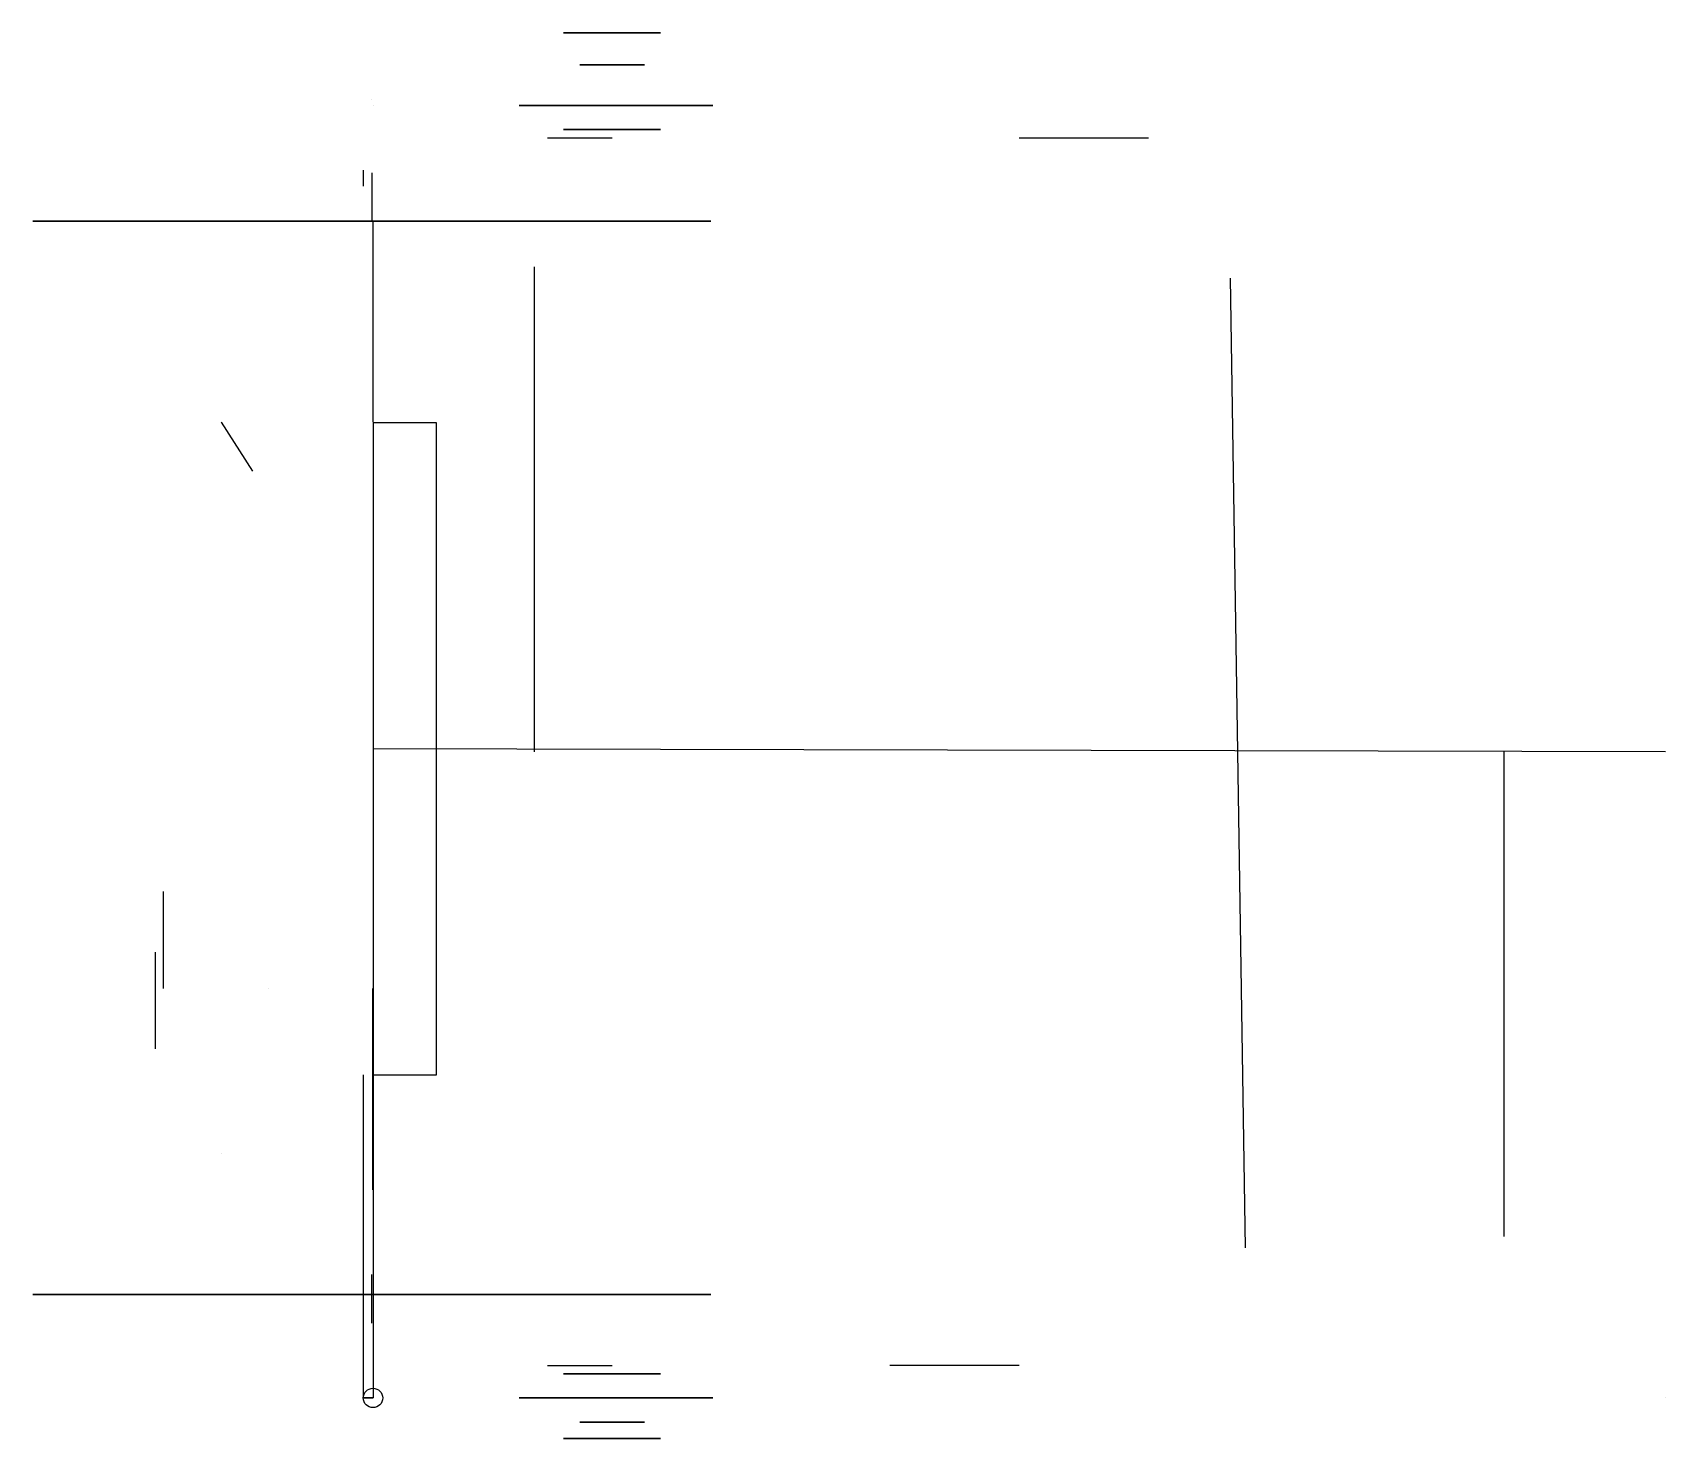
# Model space of a CAD drawing. Header units: inches. Extents: x 36.4 to 86.9, y 8.3 to 51.8.
import ezdxf

# ---------------------------------------------------------------- set-up
doc = ezdxf.new("R2010")
doc.units = ezdxf.units.IN
doc.header["$MEASUREMENT"] = 0

msp = doc.modelspace()

# ---------------------------------------------------------------- linework, layer by layer
for p, q in [((46.874, 49.761, 66.26), (46.874, 49.761, 62.76)), ((52.312, 48.582, 63.532), (54.312, 48.582, 63.532)), ((46.907, 46.018, 40.937), (46.907, 39.78, 40.937)), ((42.211, 39.78, 40.937), (43.179, 38.262, 40.937)), ((86.912, 29.582, 36.56), (46.912, 29.672, 76.46)), ((40.184, 20.382, 61.901), (40.184, 23.382, 61.901)), ((46.907, 16.018, 41.547), (46.907, 22.256, 41.547)), ((46.912, 19.582, 76.56), (46.912, 9.582, 76.56)), ((86.912, 9.582, 46.87), (86.912, 9.582, 62.718))]:
    msp.add_line(p, q)
at = {"extrusion": (0, 1, 0)}
for p, q in [((46.912, 49.582, 66.26), (46.912, 49.582, 36.26)), ((42.211, 39.78, 40.937), (42.211, 39.78, 42.737))]:
    msp.add_line(p, q, dxfattribs=at)
at = {"extrusion": (1, 0, 0)}
msp.add_line((52.312, 48.582, 63.532), (54.312, 48.582, 63.532), dxfattribs=at)
at = {"extrusion": (-1, 0, 0)}
for p, q in [((66.912, 48.582, 36.56), (68.912, 48.582, 36.56)), ((46.612, 47.582, 73.26), (46.612, 47.082, 73.26)), ((46.874, 47.499, 71.866), (46.874, 45.999, 71.866)), ((46.874, 47.499, 71.866), (46.874, 45.999, 71.866)), ((73.916, 14.232, 127.914), (73.454, 44.239, 125.172)), ((46.912, 29.582, 56.26), (46.912, 29.582, 56.26)), ((40.427, 22.256, 62.57), (40.427, 25.256, 62.57)), ((46.612, 19.582, 76.26), (46.612, 9.582, 76.26)), ((46.874, 11.899, 71.866), (46.874, 13.399, 71.866))]:
    msp.add_line(p, q, dxfattribs=at)
at = {"extrusion": (0, 0, -1)}
for p, q in [((66.912, 48.582, 36.56), (70.912, 48.582, 36.56)), ((51.912, 29.582, 36.56), (51.912, 44.582, 36.56)), ((81.912, 29.582, 36.56), (81.912, 14.582, 36.56)), ((66.912, 10.582, 36.56), (62.912, 10.582, 36.56))]:
    msp.add_line(p, q, dxfattribs=at)
at = {"extrusion": (-1, 0.00095784, 0)}
msp.add_line((46.873, 46.132, 54.229), (46.873, 46.132, 55.229), dxfattribs=at)
at = {"extrusion": (1.83697e-16, 1, 0)}
msp.add_line((46.873, 46.132, 54.229), (46.873, 46.132, 53.229), dxfattribs=at)
at = {"extrusion": (0, -1, 0)}
msp.add_line((43.667, 22.256, 41.547), (43.667, 22.256, 43.347), dxfattribs=at)
at = {"extrusion": (4.72811e-17, -1, 0)}
msp.add_line((42.211, 17.137, 40.937), (42.211, 17.137, 42.737), dxfattribs=at)
at = {"extrusion": (-2.22045e-16, -1, -3.41657e-30)}
msp.add_line((52.312, 10.582, 63.842), (54.312, 10.582, 63.864), dxfattribs=at)
at = {"extrusion": (-1, 0, 0), "elevation": -46.874}
msp.add_lwpolyline([(-45.999, 71.866), (-45.999, 71.716)], dxfattribs=at)
at = {"extrusion": (-1.83697e-16, -1, 0), "elevation": -45.999}
msp.add_lwpolyline([(46.874, 71.716), (46.874, 68.716)], dxfattribs=at)
at = {"elevation": 76.46}
msp.add_lwpolyline([(46.912, 19.582), (48.874, 19.582), (48.874, 39.761), (46.912, 39.761)], close=True, dxfattribs=at)
at = {"extrusion": (0, -1, 0), "elevation": -9.582}
msp.add_lwpolyline([(46.912, 66.26), (46.612, 66.26), (46.612, 76.251), (46.912, 76.251)], close=True, dxfattribs=at)
at = {"extrusion": (2.22045e-16, 1, 4.07889e-32)}
msp.add_circle((-54.312, 65.154, 51.832), 1.5, dxfattribs=at)
at = {"extrusion": (2.22045e-16, 1, -2.45232e-16)}
for centre, radius in [((-54.312, 65.154, 50.832), 1), ((-54.312, 65.154, 48.832), 1.5)]:
    msp.add_circle(centre, radius, dxfattribs=at)
at = {"extrusion": (0, -1, 0)}
for centre in [(54.435, 59.954, -49.582), (54.435, 60.264, -9.582)]:
    msp.add_circle(centre, 3, dxfattribs=at)
at = {"extrusion": (-2.22045e-16, -1, -3.41657e-30)}
for centre, radius in [((54.312, 65.475, -10.332), 1.5), ((54.312, 65.475, -8.832), 1)]:
    msp.add_circle(centre, radius, dxfattribs=at)
msp.add_circle((46.912, 9.582, 66.26), 0.3)
at = {"extrusion": (-2.22045e-16, -1, 2.52843e-29)}
msp.add_circle((54.312, 65.475, -8.332), 1.5, dxfattribs=at)
at = {"extrusion": (1.83697e-16, 1, 2.73691e-48)}
for centre, start_param, end_param in [((46.874, 45.999, 54.229), 0, 3.141593), ((46.874, 45.999, 54.229), 0, 3.141593), ((46.874, 45.999, 54.229), 0, 3.141593), ((46.874, 45.999, 54.229), 0, 3.141593), ((46.874, 45.999, 54.229), 0, 3.141593), ((46.874, 45.999, 54.229), 0, 3.141593), ((46.874, 45.999, 54.229), 0, 3.141593), ((46.874, 45.999, 54.229), 0, 3.141593), ((46.874, 45.999, 54.229), 0, 3.141593), ((46.874, 45.999, 54.229), 0, 3.141593), ((46.874, 45.999, 54.229), 0, 3.141593), ((46.874, 45.999, 54.229), 0, 3.141593), ((46.874, 45.999, 54.229), 0, 3.141593), ((46.874, 45.999, 54.229), 0, 3.141593), ((46.874, 45.999, 54.229), 0, 3.141593), ((46.874, 45.999, 54.229), 0, 3.141593), ((46.874, 45.999, 54.229), 0, 3.141593), ((46.874, 45.999, 54.229), 0, 3.141593), ((46.874, 45.999, 54.229), 0, 3.141593), ((46.874, 45.999, 54.229), 0, 3.141593), ((46.874, 45.999, 54.229), 0, 3.141593), ((46.874, 45.999, 54.229), 0, 3.141593), ((46.874, 45.999, 54.229), 0, 3.141593), ((46.874, 45.999, 54.229), 0, 3.141593), ((46.874, 45.999, 54.229), 0, 3.141593), ((46.874, 45.999, 54.229), 0, 3.141593), ((46.874, 45.999, 54.229), 0, 3.141593), ((46.874, 45.999, 54.229), 0, 3.141593), ((46.874, 45.999, 54.229), 0, 3.141593), ((46.874, 45.999, 54.229), 0, 3.141593), ((46.874, 45.999, 54.229), 0, 3.141593), ((46.874, 45.999, 54.229), 3.141593, 6.283185), ((46.874, 45.999, 54.229), 3.141593, 6.283185), ((46.874, 45.999, 54.229), 3.141593, 6.283185), ((46.874, 45.999, 54.229), 3.141593, 6.283185), ((46.874, 45.999, 54.229), 3.141593, 6.283185), ((46.874, 45.999, 54.229), 3.141593, 6.283185), ((46.874, 45.999, 54.229), 3.141593, 6.283185), ((46.874, 45.999, 54.229), 3.141593, 6.283185), ((46.874, 45.999, 54.229), 3.141593, 6.283185), ((46.874, 45.999, 54.229), 3.141593, 6.283185), ((46.874, 45.999, 54.229), 3.141593, 6.283185), ((46.874, 45.999, 54.229), 3.141593, 6.283185), ((46.874, 45.999, 54.229), 3.141593, 6.283185), ((46.874, 45.999, 54.229), 3.141593, 6.283185), ((46.874, 45.999, 54.229), 3.141593, 6.283185), ((46.874, 45.999, 54.229), 3.141593, 6.283185), ((46.874, 45.999, 54.229), 3.141593, 6.283185), ((46.874, 45.999, 54.229), 3.141593, 6.283185), ((46.874, 45.999, 54.229), 3.141593, 6.283185), ((46.874, 45.999, 54.229), 3.141593, 6.283185), ((46.874, 45.999, 54.229), 3.141593, 6.283185), ((46.874, 45.999, 54.229), 3.141593, 6.283185), ((46.874, 45.999, 54.229), 3.141593, 6.283185), ((46.874, 45.999, 54.229), 3.141593, 6.283185), ((46.874, 45.999, 54.229), 3.141593, 6.283185), ((46.874, 45.999, 54.229), 3.141593, 6.283185), ((46.874, 45.999, 54.229), 3.141593, 6.283185), ((46.874, 45.999, 54.229), 3.141593, 6.283185), ((46.874, 45.999, 54.229), 3.141593, 6.283185), ((46.874, 45.999, 54.229), 3.141593, 6.283185), ((46.874, 45.999, 54.229), 3.141593, 6.283185), ((46.874, 12.783, 54.229), 0, 3.141593), ((46.874, 12.783, 54.229), 3.141593, 6.283185)]:
    msp.add_ellipse(centre, major_axis=(0, 0, -17.637), ratio=0.595133, start_param=start_param, end_param=end_param, dxfattribs=at)

doc.saveas('drawing.dxf')
